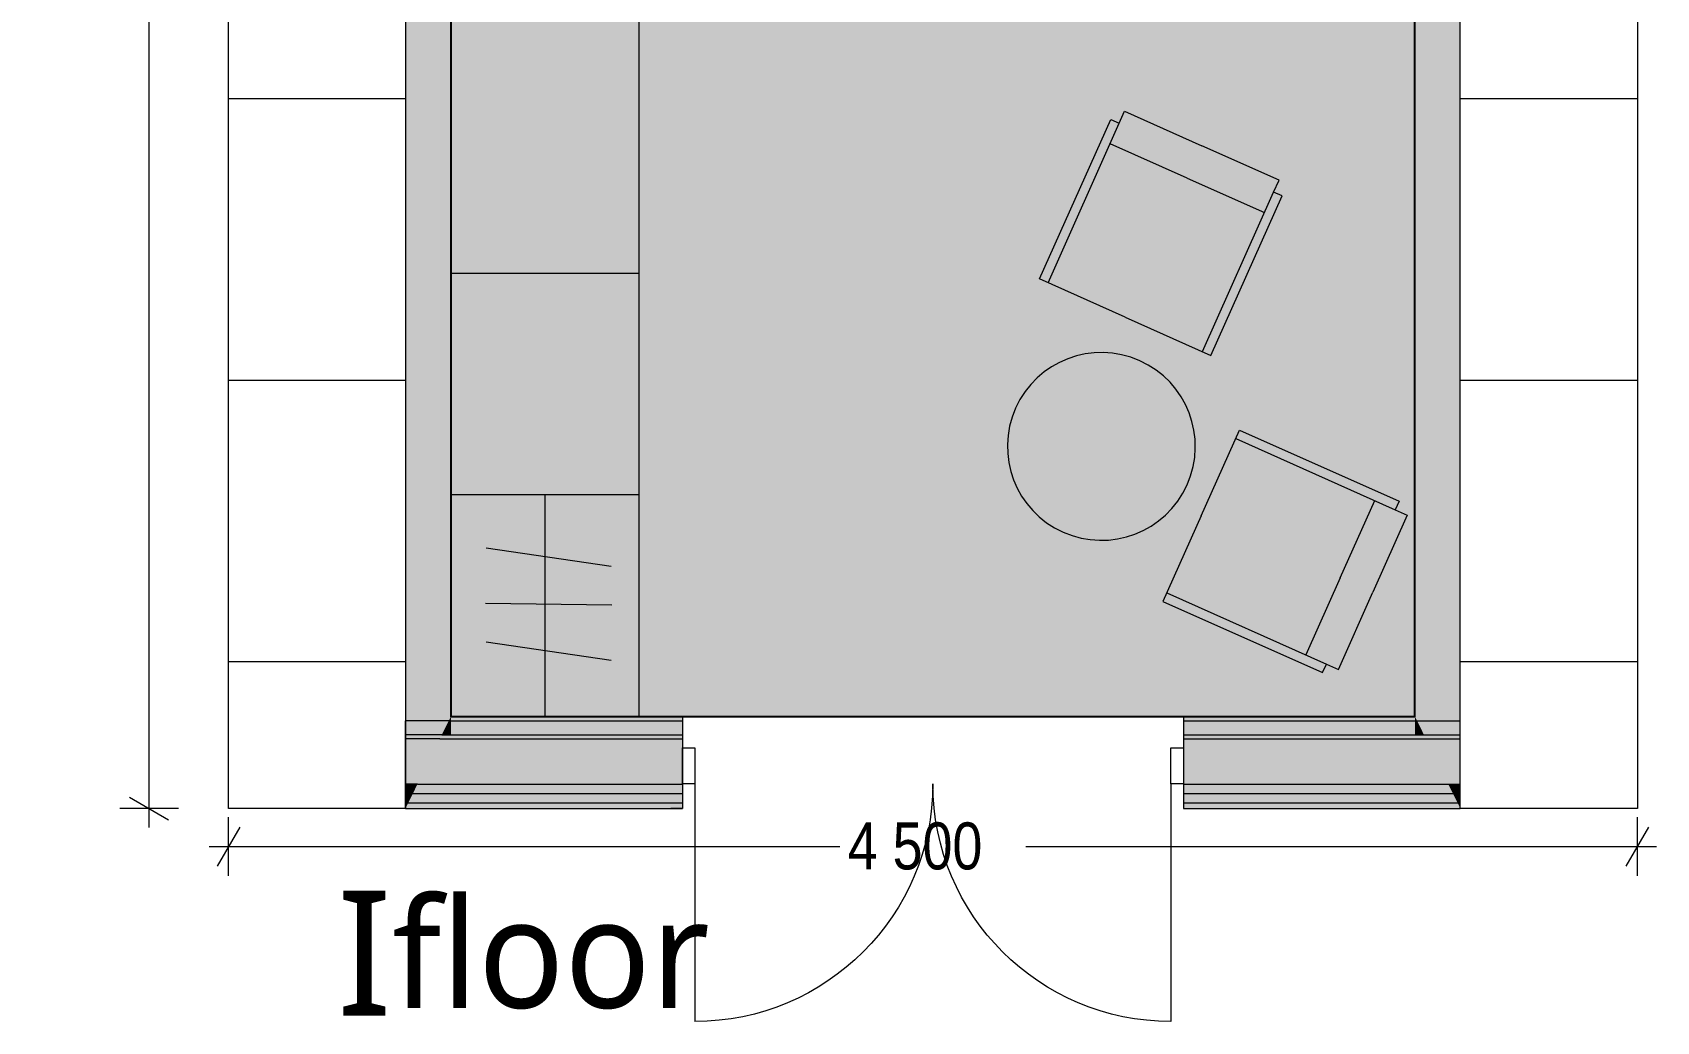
# Model space of a CAD drawing. Header units: millimetres. Extents: x -442635 to -376640, y 37807 to 67667.
# Drawn here: x -430748 to -425561, y 55550 to 58711 of the extents above; entities that cross this region are included whole.
import ezdxf
from ezdxf.enums import TextEntityAlignment as Align

# ---------------------------------------------------------------- set-up
doc = ezdxf.new("R2010")
doc.units = ezdxf.units.MM
doc.header["$MEASUREMENT"] = 0
for name, color, linetype, lineweight in [('0_Pen_No__1', 7, 'Continuous', 13), ('1.VÄLISSEINAD_Pen_No__1', 7, 'Continuous', 13), ('1.VÄLISSEINAD_Pen_No__19', 255, 'Continuous', 0), ('2.SISUSTUS_Pen_No__101', 252, 'Continuous', 13), ('2D Drafting - General_Pen_No__1', 7, 'Continuous', 13), ('ARCHICAD Doors_Pen_No__1', 7, 'Continuous', 13), ('ARCHICAD Zone Stamps_Pen_No__1', 7, 'Continuous', 13), ('Dimensioning - General_Pen_No__1', 7, 'Continuous', 13), ('Interior - Furniture _Pen_No__101', 252, 'Continuous', 13)]:
    doc.layers.add(name, color=color, linetype=linetype, lineweight=lineweight)
for name, color, linetype in [('1.VÄLISSEINAD', 7, 'Continuous'), ('2.SISUSTUS', 7, 'Continuous'), ('ARCHICAD Doors', 7, 'Continuous'), ('Dimensioning - General', 7, 'Continuous'), ('Interior - Furniture', 7, 'Continuous'), ('Model Unit - Zone', 7, 'Continuous')]:
    doc.layers.add(name, color=color, linetype=linetype)
for name, color, linetype, lineweight, true_color in [('1.VÄLISSEINAD_Pen_No__107', 7, 'Continuous', 13, 0xaaaaaa), ('1.VÄLISSEINAD_Pen_No__61', 7, 'Continuous', 20, 0x6a6a6a), ('2D Drafting - General_Pen_No__61', 7, 'Continuous', 20, 0x6a6a6a), ('ARCHICAD Doors_Pen_No__23', 7, 'Continuous', 20, 0xff6600), ('ARCHICAD Doors_Pen_No__3', 7, 'Continuous', 18, 0xff6600), ('Model Unit - Zone_Pen_No__54', 7, 'Continuous', 25, 0xbd8b17)]:
    doc.layers.add(name, color=color, linetype=linetype, lineweight=lineweight, true_color=true_color)
doc.styles.add('GENERATED_STYLE_1', font='techl___.ttf')
doc.styles.add('GENERATED_STYLE_3', font='')
doc.styles.get('GENERATED_STYLE_3').set_extended_font_data('TechnicLite', bold=True)
doc.dimstyles.new('GENERATED_STYLE__1', dxfattribs={"dimtxt": 150, "dimasz": 95, "dimexe": 0.18, "dimexo": 0.0625, "dimgap": 0.09, "dimtad": 0, "dimdec": 0, "dimzin": 0, "dimdsep": 46, "dimtxsty": 'GENERATED_STYLE_1', "dimblk": 'ARROWHEAD_2', "dimblk1": 'ARROWHEAD_2', "dimblk2": 'ARROWHEAD_2', "dimcen": 0.09, "dimse1": 1, "dimse2": 1, "dimclrd": 7, "dimclre": 7, "dimclrt": 7, "dimadec": 0, "dimazin": 0, "dimtfac": 1, "dimtdec": 4, "dimtmove": 0, "dimatfit": 3, "dimfxl": 1, "dimtolj": 1, "dimtzin": 0, "dimarcsym": 0})
doc.dimstyles.new('GENERATED_STYLE__2', dxfattribs={"dimtxt": 150, "dimasz": 95, "dimexe": 0.18, "dimexo": 0.0625, "dimgap": 0.09, "dimtad": 0, "dimtih": 1, "dimtoh": 1, "dimdec": 0, "dimzin": 0, "dimdsep": 46, "dimtxsty": 'GENERATED_STYLE_1', "dimblk": 'ARROWHEAD_2', "dimblk1": 'ARROWHEAD_2', "dimblk2": 'ARROWHEAD_2', "dimcen": 0.09, "dimse1": 1, "dimse2": 1, "dimclrd": 7, "dimclre": 7, "dimclrt": 7, "dimadec": 0, "dimazin": 0, "dimtfac": 1, "dimtdec": 4, "dimtmove": 0, "dimatfit": 3, "dimfxl": 1, "dimtolj": 1, "dimtzin": 0, "dimarcsym": 0})
pattern_1 = [(0, (0, 0), (0, 900), [])]

# ---------------------------------------------------------------- blocks, each defined once
blk = doc.blocks.new('_030_2', base_point=(-427872.3, 59528.8))
at = {"layer": 'Model Unit - Zone_Pen_No__54', "linetype": 'Continuous', "lineweight": 0, "true_color": 0xede1c4}
blk.add_hatch(color=254, dxfattribs=at).paths.add_polyline_path([(-429411.8, 60911.4), (-429411.8, 56525.4), (-426332.8, 56525.4), (-426332.8, 63152.4), (-427972.3, 63152.4), (-427972.3, 60911.4)])
at = {"layer": 'ARCHICAD Zone Stamps_Pen_No__1', "color": 7, "lineweight": 13, "style": 'GENERATED_STYLE_1'}
for tag, height, p in [('ROOM_AREA', 150, (-428200.8, 59449.5)), ('DUMMY_342', 150, (-427835.7, 59449.5)), ('DUMMY_343', 100, (-427623.3, 59464.7))]:
    blk.add_attdef(tag, text='', height=height, dxfattribs=at).set_placement(p, align=Align.TOP_LEFT)
blk = doc.blocks.new('Wall_2', base_point=(-426187.8, 56231.4))
at = {"layer": '1.VÄLISSEINAD_Pen_No__107', "linetype": 'Continuous', "lineweight": 13, "true_color": 0xaaaaaa}
for points in [[(-426325.9, 56511.4), (-426303.7, 56466.4), (-426187.8, 56466.4), (-426187.8, 56511.4)], [(-426303.7, 56466.4), (-426297.8, 56454.4), (-426187.8, 56454.4), (-426187.8, 56466.4)], [(-426297.8, 56454.4), (-426226.3, 56309.4), (-426187.8, 56309.4), (-426187.8, 56454.4)], [(-426226.3, 56309.4), (-426211.5, 56279.4), (-426187.8, 56279.4), (-426187.8, 56309.4)], [(-426211.5, 56279.4), (-426196.7, 56249.4), (-426187.8, 56249.4), (-426187.8, 56279.4)], [(-426187.8, 56249.4), (-426196.7, 56249.4), (-426187.8, 56231.4)]]:
    blk.add_hatch(color=253, dxfattribs=at).paths.add_polyline_path(points)
at = {"layer": '1.VÄLISSEINAD_Pen_No__61', "linetype": 'Continuous', "lineweight": 20, "true_color": 0x6a6a6a}
for points in [[(-426187.8, 56525.4), (-426187.8, 66093.4), (-426332.8, 66093.4), (-426332.8, 56525.4)], [(-426332.8, 56525.4), (-426325.9, 56511.4), (-426187.8, 56511.4), (-426187.8, 56525.4)]]:
    blk.add_hatch(color=251, dxfattribs=at).paths.add_polyline_path(points)
at = {"layer": '1.VÄLISSEINAD_Pen_No__1', "color": 7, "linetype": 'Continuous', "lineweight": 13}
for p, q in [((-426325.9, 56511.4), (-426187.8, 56511.4)), ((-426303.7, 56466.4), (-426187.8, 56466.4)), ((-426297.8, 56454.4), (-426187.8, 56454.4)), ((-426226.3, 56309.4), (-426187.8, 56309.4)), ((-426211.5, 56279.4), (-426187.8, 56279.4)), ((-426196.7, 56249.4), (-426187.8, 56249.4))]:
    blk.add_line(p, q, dxfattribs=at)
at = {"layer": '1.VÄLISSEINAD_Pen_No__1', "color": 7, "linetype": 'Continuous', "lineweight": 13, "flags": 128}
for points in [[(-426187.8, 56466.4), (-426187.8, 56511.4)], [(-426187.8, 56454.4), (-426187.8, 56466.4)], [(-426187.8, 56309.4), (-426187.8, 56454.4)], [(-426187.8, 56279.4), (-426187.8, 56309.4)], [(-426187.8, 56249.4), (-426187.8, 56279.4)], [(-426187.8, 56231.4), (-426187.8, 56249.4)]]:
    blk.add_lwpolyline(points, dxfattribs=at)
at = {"layer": '1.VÄLISSEINAD_Pen_No__19', "color": 255, "linetype": 'Continuous', "lineweight": 0, "flags": 128}
for points in [[(-426187.8, 56511.4), (-426187.8, 66093.4)], [(-426332.8, 63152.4), (-426332.8, 56525.4)]]:
    blk.add_lwpolyline(points, dxfattribs=at)
blk = doc.blocks.new('Double Door 21')
at = {"layer": 'ARCHICAD Doors_Pen_No__1', "color": 7, "linetype": 'Continuous', "lineweight": 13}
for p, q in [((-800, 79), (-837, 79)), ((-800, 79), (-837, 79)), ((-800, 61), (-800, 79)), ((-800, 61), (-800, 79)), ((-800, 31), (-800, 61)), ((-800, 31), (-800, 61)), ((800, 61), (800, 79)), ((800, 61), (800, 79)), ((800, 79), (837, 79)), ((800, 79), (837, 79)), ((800, 31), (800, 61)), ((800, 31), (800, 61)), ((-800, 1), (-800, 31)), ((-800, 1), (-800, 31)), ((-800, 0), (-800, 1)), ((-800, 0), (-800, 1)), ((-800, -115), (-800, 0)), ((-800, -115), (-800, 0)), ((800, 1), (800, 31)), ((800, 1), (800, 31)), ((800, 0), (800, 1)), ((800, 0), (800, 1)), ((800, -115), (800, 0)), ((800, -115), (800, 0)), ((-800, -144), (-800, -115)), ((-800, -144), (-800, -115)), ((-800, -144), (-800, -115)), ((-800, -156), (-800, -144)), ((-800, -156), (-800, -144)), ((-800, -156), (-800, -144)), ((800, -144), (800, -115)), ((800, -144), (800, -115)), ((800, -144), (800, -115)), ((800, -156), (800, -144)), ((800, -156), (800, -144)), ((800, -156), (800, -144)), ((-800, -201), (-800, -156)), ((-800, -201), (-800, -156)), ((-800, -201), (-800, -156)), ((-800, -215), (-800, -201)), ((-800, -215), (-800, -201)), ((-800, -215), (-800, -201)), ((800, -201), (800, -156)), ((800, -201), (800, -156)), ((800, -201), (800, -156)), ((800, -215), (800, -201)), ((800, -215), (800, -201)), ((800, -215), (800, -201)), ((-800, -215), (-837, -215)), ((-800, -215), (-837, -215)), ((800, -215), (837, -215)), ((800, -215), (837, -215))]:
    blk.add_line(p, q, dxfattribs=at)
at = {"layer": 'ARCHICAD Doors_Pen_No__23', "color": 30, "linetype": 'Continuous', "lineweight": 20, "true_color": 0xff6600}
for p, q in [((-760, 0), (-800, 0)), ((-800, 0), (-800, -115)), ((-760, -115), (-760, 0)), ((800, 0), (760, 0)), ((760, 0), (760, -115)), ((800, -115), (800, 0)), ((-800, -115), (-760, -115)), ((760, -115), (800, -115))]:
    blk.add_line(p, q, dxfattribs=at)
at = {"layer": 'ARCHICAD Doors_Pen_No__3', "color": 30, "linetype": 'Continuous', "lineweight": 18, "true_color": 0xff6600}
for p, q in [((-760, 0), (-760, 760)), ((760, 0), (760, 760))]:
    blk.add_line(p, q, dxfattribs=at)
for centre, start, end in [((-760, 0), 0, 90), ((760, 0), 90, 180)]:
    blk.add_arc(centre, 760, start, end, dxfattribs=at)
blk = doc.blocks.new('Wall_4', base_point=(-426187.8, 56231.4))
at = {"layer": '1.VÄLISSEINAD_Pen_No__107', "linetype": 'Continuous', "lineweight": 13, "true_color": 0xaaaaaa}
for points in [[(-429411.8, 56525.4), (-429411.8, 56511.4), (-428672.3, 56511.4), (-428672.3, 56525.4)], [(-429411.8, 56511.4), (-429411.8, 56466.4), (-428672.3, 56466.4), (-428672.3, 56511.4)], [(-427072.3, 56511.4), (-426332.8, 56511.4), (-426332.8, 56525.4), (-427072.3, 56525.4)], [(-426332.8, 56511.4), (-427072.3, 56511.4), (-427072.3, 56466.4), (-426332.8, 56466.4)], [(-429446.8, 56454.4), (-429518.3, 56309.4), (-428672.3, 56309.4), (-428672.3, 56454.4)], [(-429440.9, 56466.4), (-429446.8, 56454.4), (-428672.3, 56454.4), (-428672.3, 56466.4)], [(-427072.3, 56454.4), (-426297.8, 56454.4), (-426303.7, 56466.4), (-427072.3, 56466.4)], [(-427072.3, 56309.4), (-426226.3, 56309.4), (-426297.8, 56454.4), (-427072.3, 56454.4)], [(-429533.1, 56279.4), (-429547.9, 56249.4), (-428672.3, 56249.4), (-428672.3, 56279.4)], [(-429518.3, 56309.4), (-429533.1, 56279.4), (-428672.3, 56279.4), (-428672.3, 56309.4)], [(-427072.3, 56279.4), (-426211.5, 56279.4), (-426226.3, 56309.4), (-427072.3, 56309.4)], [(-427072.3, 56249.4), (-426196.7, 56249.4), (-426211.5, 56279.4), (-427072.3, 56279.4)], [(-429547.9, 56249.4), (-429556.8, 56231.4), (-428672.3, 56231.4), (-428672.3, 56249.4)], [(-426196.7, 56249.4), (-427072.3, 56249.4), (-427072.3, 56231.4), (-426187.8, 56231.4)]]:
    blk.add_hatch(color=253, dxfattribs=at).paths.add_polyline_path(points)
at = {"layer": '1.VÄLISSEINAD_Pen_No__61', "linetype": 'Continuous', "lineweight": 20, "true_color": 0x6a6a6a}
for points in [[(-429411.8, 56511.4), (-429418.7, 56511.4), (-429440.9, 56466.4), (-429411.8, 56466.4)], [(-429411.8, 56525.4), (-429418.7, 56511.4), (-429411.8, 56511.4)], [(-426325.9, 56511.4), (-426332.8, 56525.4), (-426332.8, 56511.4)], [(-426332.8, 56466.4), (-426303.7, 56466.4), (-426325.9, 56511.4), (-426332.8, 56511.4)]]:
    blk.add_hatch(color=251, dxfattribs=at).paths.add_polyline_path(points)
at = {"layer": '1.VÄLISSEINAD_Pen_No__1', "color": 7, "linetype": 'Continuous', "lineweight": 13}
for p, q in [((-429418.7, 56511.4), (-429411.8, 56511.4)), ((-429411.8, 56511.4), (-428672.3, 56511.4)), ((-428672.3, 56525.4), (-428709.3, 56525.4)), ((-428672.3, 56525.4), (-428672.3, 56511.4)), ((-428672.3, 56525.4), (-428672.3, 56511.4)), ((-428672.3, 56511.4), (-428672.3, 56466.4)), ((-428672.3, 56511.4), (-428672.3, 56466.4)), ((-427072.3, 56525.4), (-427035.3, 56525.4)), ((-427072.3, 56525.4), (-427072.3, 56511.4)), ((-427072.3, 56525.4), (-427072.3, 56511.4)), ((-427072.3, 56511.4), (-426332.8, 56511.4)), ((-427072.3, 56511.4), (-427072.3, 56466.4)), ((-427072.3, 56511.4), (-427072.3, 56466.4)), ((-426332.8, 56511.4), (-426325.9, 56511.4)), ((-429446.8, 56454.4), (-428672.3, 56454.4)), ((-429440.9, 56466.4), (-429411.8, 56466.4)), ((-429411.8, 56466.4), (-428672.3, 56466.4)), ((-428672.3, 56466.4), (-428672.3, 56454.4)), ((-428672.3, 56466.4), (-428672.3, 56454.4)), ((-428672.3, 56454.4), (-428672.3, 56425.4)), ((-428672.3, 56454.4), (-428672.3, 56425.4)), ((-427072.3, 56466.4), (-426332.8, 56466.4)), ((-427072.3, 56466.4), (-427072.3, 56454.4)), ((-427072.3, 56466.4), (-427072.3, 56454.4)), ((-427072.3, 56454.4), (-426297.8, 56454.4)), ((-427072.3, 56454.4), (-427072.3, 56425.4)), ((-427072.3, 56454.4), (-427072.3, 56425.4)), ((-426332.8, 56466.4), (-426303.7, 56466.4)), ((-428672.3, 56425.4), (-428672.3, 56310.4)), ((-427072.3, 56425.4), (-427072.3, 56310.4)), ((-429533.1, 56279.4), (-428672.3, 56279.4)), ((-429518.3, 56309.4), (-428672.3, 56309.4)), ((-428672.3, 56310.4), (-428672.3, 56309.4)), ((-428672.3, 56309.4), (-428672.3, 56279.4)), ((-428672.3, 56279.4), (-428672.3, 56249.4)), ((-427072.3, 56310.4), (-427072.3, 56309.4)), ((-427072.3, 56309.4), (-426226.3, 56309.4)), ((-427072.3, 56309.4), (-427072.3, 56279.4)), ((-427072.3, 56279.4), (-426211.5, 56279.4)), ((-427072.3, 56279.4), (-427072.3, 56249.4)), ((-429547.9, 56249.4), (-428672.3, 56249.4)), ((-428672.3, 56231.4), (-428709.3, 56231.4)), ((-428672.3, 56249.4), (-428672.3, 56231.4)), ((-427072.3, 56249.4), (-426196.7, 56249.4)), ((-427072.3, 56249.4), (-427072.3, 56231.4)), ((-427072.3, 56231.4), (-427035.3, 56231.4))]:
    blk.add_line(p, q, dxfattribs=at)
at = {"layer": '1.VÄLISSEINAD_Pen_No__1', "color": 7, "linetype": 'Continuous', "lineweight": 13, "flags": 128}
for points in [[(-428672.3, 56525.4), (-429411.8, 56525.4)], [(-426332.8, 56525.4), (-427072.3, 56525.4)], [(-429556.8, 56231.4), (-428672.3, 56231.4)], [(-427072.3, 56231.4), (-426187.8, 56231.4)]]:
    blk.add_lwpolyline(points, dxfattribs=at)
at = {"layer": 'ARCHICAD Doors', "color": 21, "linetype": 'Continuous', "lineweight": 18, "true_color": 0xff9955, "xscale": -1, "zscale": 1000, "rotation": 180}
blk.add_blockref('Double Door 21', (-427872.3, 56310.4), dxfattribs=at)
blk = doc.blocks.new('Wall_8', base_point=(-429556.8, 60758.4))
at = {"layer": '1.VÄLISSEINAD_Pen_No__107', "linetype": 'Continuous', "lineweight": 13, "true_color": 0xaaaaaa}
for points in [[(-429418.7, 61038.4), (-429411.8, 61038.4), (-429411.8, 61052.4)], [(-429411.8, 60993.4), (-429411.8, 61038.4), (-429418.7, 61038.4), (-429440.9, 60993.4)], [(-429411.8, 60836.4), (-429411.8, 60981.4), (-429446.8, 60981.4), (-429518.3, 60836.4)], [(-429411.8, 60981.4), (-429411.8, 60993.4), (-429440.9, 60993.4), (-429446.8, 60981.4)], [(-429411.8, 60776.4), (-429411.8, 60806.4), (-429533.1, 60806.4), (-429547.9, 60776.4)], [(-429411.8, 60806.4), (-429411.8, 60836.4), (-429518.3, 60836.4), (-429533.1, 60806.4)], [(-429440.9, 56466.4), (-429418.7, 56511.4), (-429556.8, 56511.4), (-429556.8, 56466.4)], [(-429446.8, 56454.4), (-429440.9, 56466.4), (-429556.8, 56466.4), (-429556.8, 56454.4)], [(-429518.3, 56309.4), (-429446.8, 56454.4), (-429556.8, 56454.4), (-429556.8, 56309.4)], [(-429533.1, 56279.4), (-429518.3, 56309.4), (-429556.8, 56309.4), (-429556.8, 56279.4)], [(-429547.9, 56249.4), (-429533.1, 56279.4), (-429556.8, 56279.4), (-429556.8, 56249.4)], [(-429547.9, 56249.4), (-429556.8, 56249.4), (-429556.8, 56231.4)]]:
    blk.add_hatch(color=253, dxfattribs=at).paths.add_polyline_path(points)
at = {"layer": '1.VÄLISSEINAD_Pen_No__61', "linetype": 'Continuous', "lineweight": 20, "true_color": 0x6a6a6a}
for points in [[(-429547.9, 60776.4), (-429556.8, 60758.4), (-429411.8, 60758.4), (-429411.8, 60776.4)], [(-429411.8, 56525.4), (-429411.8, 60758.4), (-429556.8, 60758.4), (-429556.8, 56525.4)], [(-429556.8, 56511.4), (-429418.7, 56511.4), (-429411.8, 56525.4), (-429556.8, 56525.4)]]:
    blk.add_hatch(color=251, dxfattribs=at).paths.add_polyline_path(points)
at = {"layer": '1.VÄLISSEINAD_Pen_No__1', "color": 7, "linetype": 'Continuous', "lineweight": 13}
for p, q in [((-429411.8, 61038.4), (-429418.7, 61038.4)), ((-429411.8, 60981.4), (-429446.8, 60981.4)), ((-429411.8, 60993.4), (-429440.9, 60993.4)), ((-429411.8, 60806.4), (-429533.1, 60806.4)), ((-429411.8, 60836.4), (-429518.3, 60836.4)), ((-429411.8, 60776.4), (-429547.9, 60776.4)), ((-429418.7, 56511.4), (-429556.8, 56511.4)), ((-429440.9, 56466.4), (-429556.8, 56466.4)), ((-429446.8, 56454.4), (-429556.8, 56454.4)), ((-429518.3, 56309.4), (-429556.8, 56309.4)), ((-429533.1, 56279.4), (-429556.8, 56279.4)), ((-429547.9, 56249.4), (-429556.8, 56249.4))]:
    blk.add_line(p, q, dxfattribs=at)
at = {"layer": '1.VÄLISSEINAD_Pen_No__1', "color": 7, "linetype": 'Continuous', "lineweight": 13, "flags": 128}
for points in [[(-429411.8, 61052.4), (-429411.8, 61038.4)], [(-429411.8, 61038.4), (-429411.8, 60993.4)], [(-429411.8, 60993.4), (-429411.8, 60981.4)], [(-429411.8, 60981.4), (-429411.8, 60836.4)], [(-429411.8, 60836.4), (-429411.8, 60806.4)], [(-429411.8, 60806.4), (-429411.8, 60776.4)], [(-429556.8, 56466.4), (-429556.8, 56511.4)], [(-429556.8, 56454.4), (-429556.8, 56466.4)], [(-429556.8, 56309.4), (-429556.8, 56454.4)], [(-429556.8, 56279.4), (-429556.8, 56309.4)], [(-429556.8, 56249.4), (-429556.8, 56279.4)], [(-429556.8, 56231.4), (-429556.8, 56249.4)]]:
    blk.add_lwpolyline(points, dxfattribs=at)
at = {"layer": '1.VÄLISSEINAD_Pen_No__19', "color": 255, "linetype": 'Continuous', "lineweight": 0, "flags": 128}
for points in [[(-429556.8, 60758.4), (-429556.8, 56511.4)], [(-429411.8, 56525.4), (-429411.8, 60776.4)]]:
    blk.add_lwpolyline(points, dxfattribs=at)
blk = doc.blocks.new('Cabinet Base Cooktop+Oven 21')
at = {"layer": 'Interior - Furniture _Pen_No__101', "color": 252, "linetype": 'Continuous', "lineweight": 13}
for p, q in [((0, 600), (1200, 600)), ((735, 545), (465, 545)), ((465, 545), (465, 55)), ((735, 55), (735, 545)), ((465, 55), (735, 55)), ((0, 0), (1200, 0))]:
    blk.add_line(p, q, dxfattribs=at)
for centre, radius in [((600, 409.27), 105), ((600, 200.53), 72.5)]:
    blk.add_circle(centre, radius, dxfattribs=at)
blk = doc.blocks.new('Cabinet Base MultiDrawer 21')
at = {"layer": 'Interior - Furniture _Pen_No__101', "color": 252, "linetype": 'Continuous', "lineweight": 13}
for p, q in [((0, 600), (569, 600)), ((0, 0), (569, 0))]:
    blk.add_line(p, q, dxfattribs=at)
blk = doc.blocks.new('Designer Table 05 21')
at = {"layer": '2.SISUSTUS_Pen_No__101', "color": 252, "linetype": 'Continuous', "lineweight": 13}
for start, end in [(0, 180), (180, 0)]:
    blk.add_arc((0, 0), 300, start, end, dxfattribs=at)
blk = doc.blocks.new('Armchair 02 21')
at = {"layer": '2.SISUSTUS_Pen_No__101', "color": 252, "linetype": 'Continuous', "lineweight": 13}
for p, q in [((30, 558), (30, 600)), ((30, 600), (300, 600)), ((570, 600), (300, 600)), ((570, 558), (570, 600)), ((0, 0), (0, 558)), ((0, 558), (30, 558)), ((30, 0), (30, 558)), ((600, 558), (570, 558)), ((570, 0), (570, 558)), ((600, 0), (600, 558)), ((300, 486.2), (30, 486.2)), ((300, 486.2), (570, 486.2)), ((300, 0), (0, 0)), ((300, 0), (600, 0))]:
    blk.add_line(p, q, dxfattribs=at)
blk = doc.blocks.new('Cupboard 21_2')
at = {"layer": 'Interior - Furniture _Pen_No__101', "color": 252, "linetype": 'Continuous', "lineweight": 13}
for p, q in [((1417, 600), (0, 600)), ((0, 600), (0, 0)), ((708.5, 0), (708.5, 600)), ((708.5, 0), (708.5, 600)), ((1417, 0), (1417, 600)), ((938.2, 88.1), (878.8, 486.9)), ((1061, 86), (1056, 489)), ((1237.7, 88.1), (1179.3, 486.9)), ((708.5, 300), (1417, 300)), ((0, 0), (1417, 0))]:
    blk.add_line(p, q, dxfattribs=at)
blk = doc.blocks.new('*D176')
at = {"layer": 'Dimensioning - General_Pen_No__1', "color": 7, "linetype": 'Continuous', "lineweight": 13, "transparency": 16777216}
for p, q in [((-430375.7, 66387.4), (-430375.7, 66448.5)), ((-430313.2, 66351.3), (-430438.2, 66423.5)), ((-430281.9, 66387.4), (-430469.4, 66387.4)), ((-430375.7, 61615), (-430375.7, 66387.4)), ((-430375.7, 56231.4), (-430375.7, 61003.8)), ((-430281.9, 56231.4), (-430469.4, 56231.4)), ((-430438.2, 56267.5), (-430313.2, 56195.3)), ((-430375.7, 56170.3), (-430375.7, 56231.4))]:
    blk.add_line(p, q, dxfattribs=at)
at = {"layer": 'Dimensioning - General_Pen_No__1', "color": 7, "lineweight": 13, "transparency": 16777216, "insert": (-430300.7, 61028.7), "char_height": 150, "attachment_point": 7, "rotation": 90, "style": 'GENERATED_STYLE_1'}
blk.add_mtext('\\A1;{\\pql;\\fTechnicLite|b0|i0|c2|p2;10\xa0156}', dxfattribs=at)
blk = doc.blocks.new('ARROWHEAD_2')
at = {"color": 0, "linetype": 'Continuous', "lineweight": 0}
for p, q in [((-0.378, -0.655), (0.378, 0.655)), ((0, 0), (-1, 0))]:
    blk.add_line(p, q, dxfattribs=at)
blk = doc.blocks.new('*D177')
at = {"layer": 'Dimensioning - General_Pen_No__1', "color": 7, "linetype": 'Continuous', "lineweight": 13, "transparency": 16777216}
for p, q in [((-430122.3, 56015.7), (-430122.3, 56203.2)), ((-425622.3, 56015.7), (-425622.3, 56203.2)), ((-430086.2, 56172), (-430158.4, 56047)), ((-425658.4, 56047), (-425586.2, 56172)), ((-430183.4, 56109.5), (-430122.3, 56109.5)), ((-430122.3, 56109.5), (-428169.2, 56109.5)), ((-427575.4, 56109.5), (-425622.3, 56109.5)), ((-425622.3, 56109.5), (-425561.2, 56109.5))]:
    blk.add_line(p, q, dxfattribs=at)
at = {"layer": 'Dimensioning - General_Pen_No__1', "color": 7, "lineweight": 13, "transparency": 16777216, "insert": (-428144.3, 56034.5), "char_height": 150, "attachment_point": 7, "style": 'GENERATED_STYLE_1'}
blk.add_mtext('\\A1;{\\pql;\\fTechnicLite|b0|i0|c2|p2;4\xa0500}', dxfattribs=at)

msp = doc.modelspace()

# ---------------------------------------------------------------- hatches: boundary and pattern name
at = {"layer": '2D Drafting - General_Pen_No__61', "linetype": 'Continuous', "lineweight": 20, "true_color": 0x6a6a6a}
h = msp.add_hatch(dxfattribs=at)
h.set_pattern_fill('VALTSKATUS_RISTI', color=251, style=0, pattern_type=2)
h.set_pattern_definition(pattern_1)
h.paths.add_polyline_path([(-426187.8, 56231.4), (-426187.8, 66387.4), (-425622.3, 66387.4), (-425622.3, 56231.4)])
h = msp.add_hatch(dxfattribs=at)
h.set_pattern_fill('VALTSKATUS_RISTI', color=251, style=0, pattern_type=2)
h.set_pattern_definition(pattern_1)
h.paths.add_polyline_path([(-430122.3, 60758.4), (-429556.8, 60758.4), (-429556.8, 56231.4), (-430122.3, 56231.4)])

# ---------------------------------------------------------------- linework, layer by layer
at = {"layer": '2D Drafting - General_Pen_No__1', "color": 7, "linetype": 'Continuous', "lineweight": 13, "flags": 128}
for points in [[(-426187.8, 56231.4), (-426187.8, 66387.4), (-425622.3, 66387.4), (-425622.3, 56231.4)], [(-430122.3, 60758.4), (-429556.8, 60758.4), (-429556.8, 56231.4), (-430122.3, 56231.4)]]:
    msp.add_lwpolyline(points, close=True, dxfattribs=at)
at = {"layer": 'Model Unit - Zone_Pen_No__54', "color": 42, "linetype": 'Continuous', "lineweight": 25, "true_color": 0xbd8b17, "flags": 128}
msp.add_lwpolyline([(-429411.8, 60911.4), (-429411.8, 56525.4), (-426332.8, 56525.4), (-426332.8, 63152.4), (-427972.3, 63152.4), (-427972.3, 60911.4)], close=True, dxfattribs=at)

# ---------------------------------------------------------------- block references
at = {"layer": '1.VÄLISSEINAD', "color": 255, "lineweight": 0}
for name, p in [('Wall_2', (-426187.8, 56231.4)), ('Wall_8', (-429556.8, 60758.4))]:
    msp.add_blockref(name, p, dxfattribs=at)
at = {"layer": '1.VÄLISSEINAD', "color": 7, "lineweight": 35}
msp.add_blockref('Wall_4', (-426187.8, 56231.4), dxfattribs=at)
at = {"layer": '2.SISUSTUS', "color": 104, "linetype": 'Continuous', "lineweight": 20, "true_color": 0x029e21, "xscale": -1, "zscale": 1000, "rotation": 335.938750100611}
msp.add_blockref('Armchair 02 21', (-426984.1, 57679.4), dxfattribs=at)
at = {"layer": '2.SISUSTUS', "color": 104, "linetype": 'Continuous', "lineweight": 20, "true_color": 0x029e21, "zscale": 1000, "rotation": 245.938750100611}
for name, p in [('Designer Table 05 21', (-427334.2, 57388.5)), ('Armchair 02 21', (-426892.8, 57440.8))]:
    msp.add_blockref(name, p, dxfattribs=at)
at = {"layer": 'Interior - Furniture', "color": 104, "linetype": 'Continuous', "lineweight": 20, "true_color": 0x029e21, "zscale": 1000, "rotation": 270}
for name, p in [('Cabinet Base Cooktop+Oven 21', (-429411.8, 59711.4)), ('Cabinet Base MultiDrawer 21', (-429411.8, 58511.4))]:
    msp.add_blockref(name, p, dxfattribs=at)
at = {"layer": 'Interior - Furniture', "color": 104, "linetype": 'Continuous', "lineweight": 20, "true_color": 0x029e21, "xscale": -1, "zscale": 1000, "rotation": 90}
msp.add_blockref('Cupboard 21_2', (-428811.8, 57942.4), dxfattribs=at)
at = {"layer": 'Model Unit - Zone', "color": 7, "linetype": 'Continuous', "lineweight": 13}
msp.add_blockref('_030_2', (-427872.3, 59528.8), dxfattribs=at).add_auto_attribs({'ROOM_AREA': '17,2', 'DUMMY_342': ' m', 'DUMMY_343': '2'})

# ---------------------------------------------------------------- texts
at = {"layer": '0_Pen_No__1', "color": 7, "linetype": 'Continuous', "lineweight": 13, "insert": (-429776, 55564.1), "char_height": 400, "attachment_point": 7, "style": 'GENERATED_STYLE_3'}
msp.add_mtext('\\A1;\\pxql;{\\fRoboto|b0|i0|c0|p2;I\\H0.875x;floor}', dxfattribs=at)

# ---------------------------------------------------------------- dimensions: what is measured, and where the dimension line sits
at = {"layer": 'Dimensioning - General', "color": 7, "linetype": 'Continuous', "lineweight": 13}
dim = msp.add_linear_dim(base=(-430375.7, 66387.4), p1=(-430122.3, 56231.4), p2=(-430122.3, 66387.4), angle=90, dimstyle='GENERATED_STYLE__1', dxfattribs=at)
dim.commit()
dim.dimension.update_dxf_attribs({"geometry": '*D176', "text_midpoint": (-430375.7, 61343.5), "dimtype": 160, "text_rotation": 90})
dim = msp.add_linear_dim(base=(-425622.3, 56109.5), p1=(-430122.3, 56231.4), p2=(-425622.3, 56231.4), dimstyle='GENERATED_STYLE__2', dxfattribs=at)
dim.commit()
dim.dimension.update_dxf_attribs({"geometry": '*D177', "text_midpoint": (-427886.6, 56109.5), "dimtype": 160})

doc.saveas('drawing.dxf')
